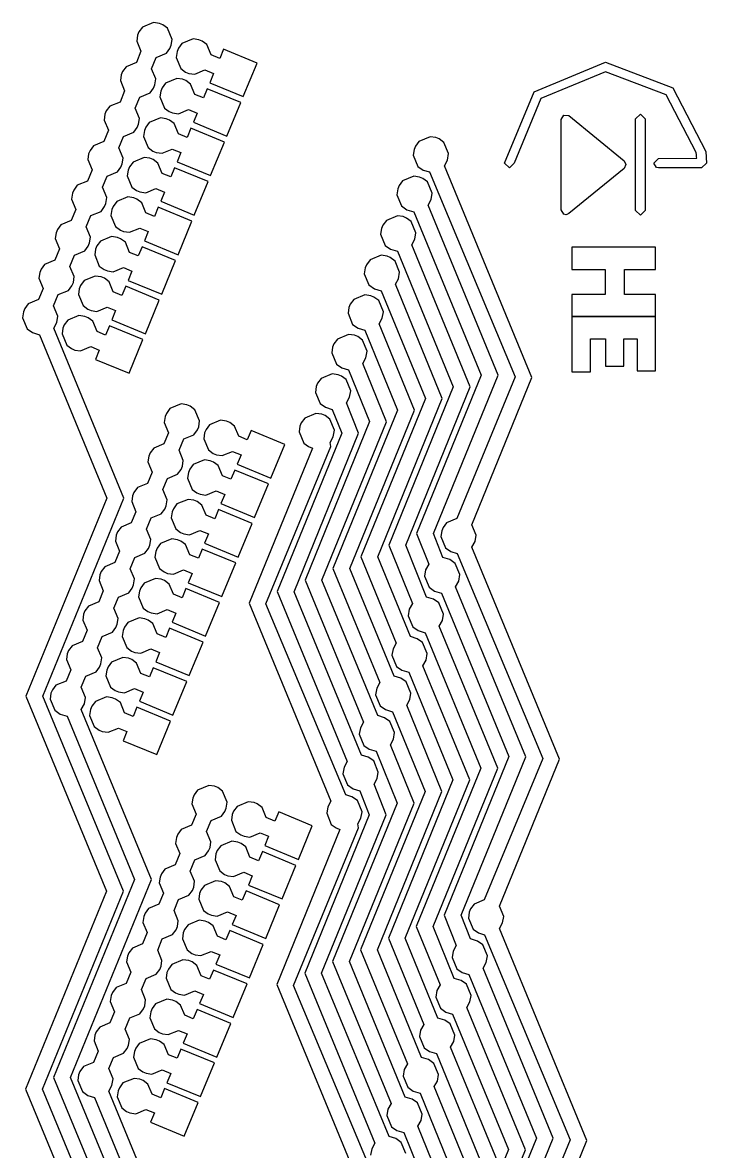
# Model space of a CAD drawing. Header units: millimetres. Extents: x 13 to 54, y 15 to 202.
# Drawn here: x 13.4 to 54, y 135.3 to 202.3 of the extents above; entities that cross this region are included whole.
import ezdxf

# ---------------------------------------------------------------- set-up
doc = ezdxf.new("R2010")
doc.units = ezdxf.units.MM
doc.layers.add('Default', color=70, linetype='Continuous')

msp = doc.modelspace()

# ---------------------------------------------------------------- linework, layer by layer
at = {"layer": 'Default'}
for points in [[(19.3311, 127.3898, -0.2), (14.5446, 138.983, -0.2), (19.3511, 150.7385, -0.2), (14.5646, 162.3317, -0.2), (19.371, 174.0871, -0.2), (15.205, 184.1877, -0.2), (15.3895, 184.5237, -0.2), (15.4566, 184.9082, -0.2), (15.2039, 185.5163, -0.2), (15.4784, 186.1816, -0.2), (16.0865, 186.4343, -0.2), (16.294, 186.7151, -0.2), (16.3748, 186.9107, -0.2), (16.4257, 187.2561, -0.2), (16.173, 187.8642, -0.2), (16.4476, 188.5294, -0.2), (17.0557, 188.7822, -0.2), (17.2631, 189.0629, -0.2), (17.3439, 189.2586, -0.2), (17.3949, 189.6039, -0.2), (17.1421, 190.212, -0.2), (17.4167, 190.8773, -0.2), (18.0248, 191.13, -0.2), (18.2323, 191.4108, -0.2), (18.313, 191.6064, -0.2), (18.364, 191.9518, -0.2), (18.1112, 192.5599, -0.2), (18.3858, 193.2251, -0.2), (18.9939, 193.4779, -0.2), (19.2014, 193.7586, -0.2), (19.2821, 193.9543, -0.2), (19.3331, 194.2996, -0.2), (19.0803, 194.9078, -0.2), (19.3549, 195.573, -0.2), (19.963, 195.8258, -0.2), (20.1705, 196.1065, -0.2), (20.2512, 196.3021, -0.2), (20.3022, 196.6475, -0.2), (20.0494, 197.2556, -0.2), (20.324, 197.9208, -0.2), (20.9321, 198.1736, -0.2), (21.1396, 198.4543, -0.2), (21.2204, 198.65, -0.2), (21.2713, 198.9954, -0.2), (21.0185, 199.6035, -0.2), (21.2931, 200.2687, -0.2), (21.9012, 200.5215, -0.2), (22.1087, 200.8022, -0.2), (22.1895, 200.9979, -0.2), (22.2404, 201.3432, -0.2), (21.9647, 202.0066, -0.2), (21.6839, 202.2141, -0.2), (21.4883, 202.2948, -0.2), (21.1429, 202.3458, -0.2), (20.4795, 202.07, -0.2), (20.2721, 201.7893, -0.2), (20.1913, 201.5936, -0.2), (20.1403, 201.2483, -0.2), (20.3931, 200.6402, -0.2), (20.1185, 199.975, -0.2), (19.5104, 199.7222, -0.2), (19.3029, 199.4414, -0.2), (19.2222, 199.2458, -0.2), (19.1712, 198.9004, -0.2), (19.424, 198.2923, -0.2), (19.1494, 197.6271, -0.2), (18.5413, 197.3743, -0.2), (18.3338, 197.0936, -0.2), (18.2531, 196.8979, -0.2), (18.2021, 196.5526, -0.2), (18.4549, 195.9445, -0.2), (18.1803, 195.2792, -0.2), (17.5722, 195.0265, -0.2), (17.3647, 194.7457, -0.2), (17.284, 194.5501, -0.2), (17.233, 194.2047, -0.2), (17.4858, 193.5966, -0.2), (17.2112, 192.9314, -0.2), (16.6031, 192.6786, -0.2), (16.3956, 192.3979, -0.2), (16.3148, 192.2022, -0.2), (16.2639, 191.8569, -0.2), (16.5167, 191.2488, -0.2), (16.2421, 190.5835, -0.2), (15.634, 190.3308, -0.2), (15.4265, 190.05, -0.2), (15.3457, 189.8544, -0.2), (15.2948, 189.509, -0.2), (15.5475, 188.9009, -0.2), (15.273, 188.2357, -0.2), (14.6648, 187.9829, -0.2), (14.4574, 187.7022, -0.2), (14.3766, 187.5065, -0.2), (14.3257, 187.1612, -0.2), (14.5784, 186.5531, -0.2), (14.3038, 185.8878, -0.2), (13.6957, 185.6351, -0.2), (13.4883, 185.3543, -0.2), (13.4075, 185.1587, -0.2), (13.3565, 184.8133, -0.2), (13.6323, 184.1499, -0.2), (13.9522, 183.9263, -0.2), (14.3596, 183.8039, -0.2), (18.3648, 174.0903, -0.2), (13.5584, 162.3349, -0.2), (18.3448, 150.7416, -0.2), (13.5384, 138.9862, -0.2), (18.3248, 127.393, -0.2)], [(26.4721, 197.9478, 1.2), (26.4721, 197.9478, -0.2), (27.2958, 199.9435, -0.2), (25.3001, 200.7672, -0.2), (25.074, 200.2194, -0.2), (24.5653, 200.4294, -0.2), (24.3125, 201.0375, -0.2), (24.0318, 201.245, -0.2), (23.8361, 201.3257, -0.2), (23.4908, 201.3767, -0.2), (22.8274, 201.1009, -0.2), (22.6199, 200.8202, -0.2), (22.5392, 200.6245, -0.2), (22.4882, 200.2792, -0.2), (22.7639, 199.6158, -0.2), (23.0447, 199.4083, -0.2), (23.2403, 199.3275, -0.2), (23.5857, 199.2766, -0.2), (24.1938, 199.5294, -0.2), (24.7025, 199.3194, -0.2), (24.4764, 198.7716, -0.2), (26.4721, 197.9478, -0.2)], [(51.0353, 193.7357, 1.2), (51.0353, 193.7357, -0.2), (50.8737, 193.9932, -0.2), (51.1594, 194.2796, -0.2), (53.4217, 194.2857, -0.2), (53.4179, 194.3698, -0.2), (53.4097, 194.4959, -0.2), (53.3977, 194.6216, -0.2), (51.6157, 198.0506, -0.2), (48.0034, 199.4234, -0.2), (44.1653, 197.8311, -0.2), (42.5728, 193.9931, -0.2), (42.2864, 193.7067, -0.2), (42, 193.9931, -0.2), (43.7604, 198.236, -0.2), (48.0034, 199.9962, -0.2), (51.9968, 198.4782, -0.2), (53.9668, 194.6872, -0.2), (54, 194, -0.2), (53.7143, 193.7136, -0.2), (51.1609, 193.7068, -0.2), (51.0353, 193.7357, -0.2)], [(25.5029, 195.6, 1.2), (25.5029, 195.6, -0.2), (26.3267, 197.5956, -0.2), (24.331, 198.4194, -0.2), (24.1049, 197.8715, -0.2), (23.5962, 198.0815, -0.2), (23.3434, 198.6896, -0.2), (23.0627, 198.8971, -0.2), (22.867, 198.9779, -0.2), (22.5217, 199.0288, -0.2), (21.8583, 198.7531, -0.2), (21.6508, 198.4723, -0.2), (21.57, 198.2767, -0.2), (21.5191, 197.9313, -0.2), (21.7948, 197.2679, -0.2), (22.0756, 197.0605, -0.2), (22.2712, 196.9797, -0.2), (22.6166, 196.9287, -0.2), (23.2247, 197.1815, -0.2), (23.7334, 196.9715, -0.2), (23.5073, 196.4237, -0.2), (25.5029, 195.6, -0.2)], [(24.5338, 193.2521, 1.2), (24.5338, 193.2521, -0.2), (25.3576, 195.2478, -0.2), (23.3619, 196.0715, -0.2), (23.1358, 195.5237, -0.2), (22.6271, 195.7337, -0.2), (22.3743, 196.3418, -0.2), (22.0936, 196.5493, -0.2), (21.8979, 196.63, -0.2), (21.5526, 196.681, -0.2), (20.8892, 196.4052, -0.2), (20.6817, 196.1245, -0.2), (20.6009, 195.9288, -0.2), (20.55, 195.5835, -0.2), (20.8257, 194.9201, -0.2), (21.1065, 194.7126, -0.2), (21.3021, 194.6318, -0.2), (21.6475, 194.5809, -0.2), (22.2556, 194.8337, -0.2), (22.7643, 194.6237, -0.2), (22.5382, 194.0758, -0.2), (24.5338, 193.2521, -0.2)], [(45.6617, 190.9302, 1.2), (45.6617, 190.9302, -0.2), (45.5234, 190.9571, -0.2), (45.3595, 191.2161, -0.2), (45.3595, 196.5948, -0.2), (45.5234, 196.8537, -0.2), (45.8276, 196.8163, -0.2), (49.1046, 194.1268, -0.2), (49.204, 193.9055, -0.2), (49.1046, 193.6841, -0.2), (45.8276, 190.9947, -0.2), (45.6617, 190.9302, -0.2)], [(49.7895, 191.1738, 1.2), (49.7895, 191.1738, -0.2), (49.789, 191.1909, -0.2), (49.789, 196.6199, -0.2), (50.0754, 196.9063, -0.2), (50.3618, 196.6199, -0.2), (50.3618, 191.1909, -0.2), (50.0754, 190.9045, -0.2), (49.7895, 191.1738, -0.2)], [(43.3381, 127.1897, -0.2), (46.9009, 135.932, -0.2), (41.7008, 148.5203, -0.2), (41.8853, 148.8564, -0.2), (41.9524, 149.2408, -0.2), (41.6996, 149.8489, -0.2), (45.2624, 158.5913, -0.2), (40.0623, 171.1796, -0.2), (40.2468, 171.5156, -0.2), (40.3139, 171.9001, -0.2), (40.0611, 172.5082, -0.2), (43.6239, 181.2506, -0.2), (38.4238, 193.8389, -0.2), (38.6083, 194.1749, -0.2), (38.6754, 194.5594, -0.2), (38.3997, 195.2228, -0.2), (38.1189, 195.4303, -0.2), (37.9233, 195.511, -0.2), (37.5779, 195.562, -0.2), (36.9145, 195.2862, -0.2), (36.707, 195.0055, -0.2), (36.6263, 194.8098, -0.2), (36.5753, 194.4645, -0.2), (36.8511, 193.8011, -0.2), (37.1709, 193.5775, -0.2), (37.5393, 193.4712, -0.2), (42.6338, 181.2929, -0.2), (39.1611, 172.8797, -0.2), (38.553, 172.627, -0.2), (38.3455, 172.3462, -0.2), (38.2648, 172.1506, -0.2), (38.2138, 171.8052, -0.2), (38.4896, 171.1418, -0.2), (38.8094, 170.9182, -0.2), (39.1778, 170.8119, -0.2), (44.2723, 158.6336, -0.2), (40.7996, 150.2204, -0.2), (40.1915, 149.9677, -0.2), (39.984, 149.6869, -0.2), (39.9033, 149.4913, -0.2), (39.8523, 149.1459, -0.2), (40.1281, 148.4825, -0.2), (40.4479, 148.2589, -0.2), (40.8163, 148.1527, -0.2), (45.9108, 135.9743, -0.2), (42.4381, 127.5611, -0.2)], [(23.5647, 190.9042, 1.2), (23.5647, 190.9042, -0.2), (24.3885, 192.8999, -0.2), (22.3928, 193.7237, -0.2), (22.1667, 193.1758, -0.2), (21.658, 193.3858, -0.2), (21.4052, 193.9939, -0.2), (21.1244, 194.2014, -0.2), (20.9288, 194.2822, -0.2), (20.5834, 194.3331, -0.2), (19.92, 194.0574, -0.2), (19.7126, 193.7766, -0.2), (19.6318, 193.581, -0.2), (19.5809, 193.2356, -0.2), (19.8566, 192.5722, -0.2), (20.1373, 192.3647, -0.2), (20.333, 192.284, -0.2), (20.6784, 192.233, -0.2), (21.2865, 192.4858, -0.2), (21.7952, 192.2758, -0.2), (21.569, 191.728, -0.2), (23.5647, 190.9042, -0.2)], [(41.0604, 126.6643, -0.2), (44.8977, 136.0719, -0.2), (40.7317, 146.1725, -0.2), (40.9162, 146.5085, -0.2), (40.9833, 146.893, -0.2), (40.7075, 147.5564, -0.2), (40.3877, 147.78, -0.2), (39.9802, 147.9024, -0.2), (39.4219, 149.3236, -0.2), (43.2592, 158.7312, -0.2), (39.0932, 168.8318, -0.2), (39.2777, 169.1678, -0.2), (39.3448, 169.5523, -0.2), (39.069, 170.2157, -0.2), (38.7492, 170.4393, -0.2), (38.3417, 170.5617, -0.2), (37.7834, 171.9829, -0.2), (41.6207, 181.3904, -0.2), (37.4547, 191.491, -0.2), (37.6392, 191.8271, -0.2), (37.7063, 192.2116, -0.2), (37.4305, 192.8749, -0.2), (37.1498, 193.0824, -0.2), (36.9541, 193.1632, -0.2), (36.6088, 193.2141, -0.2), (35.9454, 192.9384, -0.2), (35.7379, 192.6576, -0.2), (35.6572, 192.462, -0.2), (35.6062, 192.1166, -0.2), (35.882, 191.4532, -0.2), (36.2018, 191.2296, -0.2), (36.6093, 191.1072, -0.2), (40.6145, 181.3936, -0.2), (36.7771, 171.986, -0.2), (37.4963, 170.1779, -0.2), (37.3118, 169.8418, -0.2), (37.2447, 169.4574, -0.2), (37.5205, 168.794, -0.2), (37.8403, 168.5703, -0.2), (38.2478, 168.4479, -0.2), (42.253, 158.7343, -0.2), (38.4156, 149.3268, -0.2), (39.1348, 147.5186, -0.2), (38.9503, 147.1825, -0.2), (38.8832, 146.7981, -0.2), (39.159, 146.1347, -0.2), (39.4788, 145.911, -0.2), (39.8863, 145.7887, -0.2), (43.8915, 136.075, -0.2), (40.0541, 126.6675, -0.2)], [(22.5956, 188.5564, 1.2), (22.5956, 188.5564, -0.2), (23.4193, 190.5521, -0.2), (21.4237, 191.3758, -0.2), (21.1975, 190.828, -0.2), (20.6888, 191.038, -0.2), (20.4361, 191.6461, -0.2), (20.1553, 191.8535, -0.2), (19.9597, 191.9343, -0.2), (19.6143, 191.9853, -0.2), (18.9509, 191.7095, -0.2), (18.7435, 191.4288, -0.2), (18.6627, 191.2331, -0.2), (18.6117, 190.8878, -0.2), (18.8875, 190.2244, -0.2), (19.1682, 190.0169, -0.2), (19.3639, 189.9361, -0.2), (19.7092, 189.8852, -0.2), (20.3173, 190.1379, -0.2), (20.826, 189.928, -0.2), (20.5999, 189.3801, -0.2), (22.5956, 188.5564, -0.2)], [(39.4019, 125.9749, -0.2), (43.2392, 135.3825, -0.2), (39.7626, 143.8246, -0.2), (39.9471, 144.1606, -0.2), (40.0142, 144.5451, -0.2), (39.7384, 145.2085, -0.2), (39.4186, 145.4321, -0.2), (39.0111, 145.5545, -0.2), (37.7634, 148.6342, -0.2), (41.6007, 158.0418, -0.2), (38.1241, 166.4839, -0.2), (38.3086, 166.8199, -0.2), (38.3757, 167.2044, -0.2), (38.0999, 167.8678, -0.2), (37.7801, 168.0914, -0.2), (37.3726, 168.2138, -0.2), (36.1249, 171.2935, -0.2), (39.9622, 180.7011, -0.2), (36.4856, 189.1432, -0.2), (36.6701, 189.4792, -0.2), (36.7372, 189.8637, -0.2), (36.4614, 190.5271, -0.2), (36.1807, 190.7346, -0.2), (35.985, 190.8153, -0.2), (35.6397, 190.8663, -0.2), (34.9763, 190.5905, -0.2), (34.7688, 190.3098, -0.2), (34.688, 190.1141, -0.2), (34.6371, 189.7688, -0.2), (34.9128, 189.1054, -0.2), (35.2327, 188.8818, -0.2), (35.6402, 188.7594, -0.2), (38.956, 180.7042, -0.2), (35.1187, 171.2967, -0.2), (36.5272, 167.83, -0.2), (36.3427, 167.494, -0.2), (36.2756, 167.1095, -0.2), (36.5513, 166.4461, -0.2), (36.8712, 166.2225, -0.2), (37.2787, 166.1001, -0.2), (40.5945, 158.045, -0.2), (36.7572, 148.6374, -0.2), (38.1657, 145.1707, -0.2), (37.9812, 144.8347, -0.2), (37.9141, 144.4502, -0.2), (38.1898, 143.7868, -0.2), (38.5097, 143.5632, -0.2), (38.9172, 143.4408, -0.2), (42.233, 135.3857, -0.2), (38.3957, 125.9781, -0.2)], [(21.6265, 186.2085, 1.2), (21.6265, 186.2085, -0.2), (22.4502, 188.2042, -0.2), (20.4546, 189.028, -0.2), (20.2284, 188.4801, -0.2), (19.7197, 188.6901, -0.2), (19.467, 189.2982, -0.2), (19.1862, 189.5057, -0.2), (18.9906, 189.5865, -0.2), (18.6452, 189.6374, -0.2), (17.9818, 189.3617, -0.2), (17.7743, 189.0809, -0.2), (17.6936, 188.8853, -0.2), (17.6426, 188.5399, -0.2), (17.9184, 187.8765, -0.2), (18.1991, 187.669, -0.2), (18.3948, 187.5883, -0.2), (18.7401, 187.5373, -0.2), (19.3482, 187.7901, -0.2), (19.8569, 187.5801, -0.2), (19.6308, 187.0323, -0.2), (21.6265, 186.2085, -0.2)], [(41.5807, 134.6931, -0.2), (38.7935, 141.4768, -0.2), (38.978, 141.8128, -0.2), (39.0451, 142.1973, -0.2), (38.7693, 142.8607, -0.2), (38.4494, 143.0843, -0.2), (38.042, 143.2067, -0.2), (36.1049, 147.9449, -0.2), (39.9422, 157.3524, -0.2), (37.155, 164.1361, -0.2), (37.3395, 164.4721, -0.2), (37.4066, 164.8566, -0.2), (37.1308, 165.52, -0.2), (36.8109, 165.7436, -0.2), (36.4035, 165.866, -0.2), (34.4664, 170.6041, -0.2), (38.3037, 180.0117, -0.2), (35.5165, 186.7953, -0.2), (35.701, 187.1314, -0.2), (35.7681, 187.5158, -0.2), (35.4923, 188.1792, -0.2), (35.2116, 188.3867, -0.2), (35.0159, 188.4675, -0.2), (34.6706, 188.5184, -0.2), (34.0072, 188.2427, -0.2), (33.7997, 187.9619, -0.2), (33.7189, 187.7663, -0.2), (33.668, 187.4209, -0.2), (33.9437, 186.7575, -0.2), (34.2636, 186.5339, -0.2), (34.6711, 186.4115, -0.2), (37.2975, 180.0149, -0.2), (33.4602, 170.6073, -0.2), (35.5581, 165.4822, -0.2), (35.3736, 165.1461, -0.2), (35.3065, 164.7616, -0.2), (35.5822, 164.0983, -0.2), (35.9021, 163.8746, -0.2), (36.3096, 163.7522, -0.2), (38.936, 157.3556, -0.2), (35.0987, 147.948, -0.2), (37.1966, 142.8229, -0.2), (37.0121, 142.4868, -0.2), (36.945, 142.1024, -0.2), (37.2207, 141.439, -0.2), (37.5406, 141.2153, -0.2), (37.9481, 141.0929, -0.2), (40.5745, 134.6963, -0.2)], [(46, 184.8799, 0.8), (46, 184.8799, -0.2), (50.9781, 184.8799, -0.2), (50.9781, 186.1964, -0.2), (49.1243, 186.1964, -0.2), (49.1243, 187.6834, -0.2), (50.9781, 187.6834, -0.2), (50.9781, 189, -0.2), (46, 189, -0.2), (46, 187.6834, -0.2), (47.9763, 187.6834, -0.2), (47.9763, 186.1964, -0.2), (46, 186.1964, -0.2), (46, 184.8799, -0.2)], [(20.6574, 183.8607, 1.2), (20.6574, 183.8607, -0.2), (21.4811, 185.8564, -0.2), (19.4854, 186.6801, -0.2), (19.2593, 186.1323, -0.2), (18.7506, 186.3423, -0.2), (18.4978, 186.9504, -0.2), (18.2171, 187.1578, -0.2), (18.0214, 187.2386, -0.2), (17.6761, 187.2896, -0.2), (17.0127, 187.0138, -0.2), (16.8052, 186.7331, -0.2), (16.7245, 186.5374, -0.2), (16.6735, 186.1921, -0.2), (16.9493, 185.5287, -0.2), (17.23, 185.3212, -0.2), (17.4257, 185.2404, -0.2), (17.771, 185.1895, -0.2), (18.3791, 185.4422, -0.2), (18.8878, 185.2323, -0.2), (18.6617, 184.6844, -0.2), (20.6574, 183.8607, -0.2)], [(39.9223, 134.0038, -0.2), (37.8243, 139.1289, -0.2), (38.0088, 139.4649, -0.2), (38.0759, 139.8494, -0.2), (37.8002, 140.5128, -0.2), (37.4803, 140.7364, -0.2), (37.0729, 140.8588, -0.2), (34.4464, 147.2555, -0.2), (38.2838, 156.663, -0.2), (36.1858, 161.7882, -0.2), (36.3703, 162.1242, -0.2), (36.4374, 162.5087, -0.2), (36.1617, 163.1721, -0.2), (35.8418, 163.3957, -0.2), (35.4344, 163.5181, -0.2), (32.8079, 169.9148, -0.2), (36.6453, 179.3223, -0.2), (34.5473, 184.4475, -0.2), (34.7318, 184.7835, -0.2), (34.7989, 185.168, -0.2), (34.5232, 185.8314, -0.2), (34.2425, 186.0389, -0.2), (34.0468, 186.1196, -0.2), (33.7014, 186.1706, -0.2), (33.0381, 185.8948, -0.2), (32.8306, 185.6141, -0.2), (32.7498, 185.4184, -0.2), (32.6989, 185.0731, -0.2), (32.9746, 184.4097, -0.2), (33.2945, 184.1861, -0.2), (33.7019, 184.0637, -0.2), (35.639, 179.3255, -0.2), (31.8017, 169.9179, -0.2), (34.589, 163.1343, -0.2), (34.4045, 162.7983, -0.2), (34.3374, 162.4138, -0.2), (34.6131, 161.7504, -0.2), (34.933, 161.5268, -0.2), (35.3404, 161.4044, -0.2), (37.2775, 156.6662, -0.2), (33.4402, 147.2586, -0.2), (36.2275, 140.475, -0.2), (36.043, 140.139, -0.2), (35.9759, 139.7545, -0.2), (36.2516, 139.0911, -0.2), (36.5715, 138.8675, -0.2), (36.979, 138.7451, -0.2), (38.916, 134.0069, -0.2)], [(19.6883, 181.5128, 1.2), (19.6883, 181.5128, -0.2), (20.512, 183.5085, -0.2), (18.5163, 184.3323, -0.2), (18.2902, 183.7844, -0.2), (17.7815, 183.9944, -0.2), (17.5287, 184.6025, -0.2), (17.248, 184.81, -0.2), (17.0523, 184.8907, -0.2), (16.707, 184.9417, -0.2), (16.0436, 184.666, -0.2), (15.8361, 184.3852, -0.2), (15.7554, 184.1896, -0.2), (15.7044, 183.8442, -0.2), (15.9801, 183.1808, -0.2), (16.2609, 182.9733, -0.2), (16.4565, 182.8926, -0.2), (16.8019, 182.8416, -0.2), (17.41, 183.0944, -0.2), (17.9187, 182.8844, -0.2), (17.6926, 182.3366, -0.2), (19.6883, 181.5128, -0.2)], [(46, 181.587, 1.2), (46, 181.587, -0.2), (47.102, 181.587, -0.2), (47.102, 183.5633, -0.2), (47.9916, 183.5633, -0.2), (47.9916, 181.9394, -0.2), (49.0936, 181.9394, -0.2), (49.0936, 183.5633, -0.2), (49.8759, 183.5633, -0.2), (49.8759, 181.6637, -0.2), (50.978, 181.6637, -0.2), (50.978, 184.8799, -0.2), (46, 184.8799, -0.2), (46, 181.587, -0.2)], [(38.2638, 133.3144, -0.2), (36.8552, 136.7811, -0.2), (37.0397, 137.1171, -0.2), (37.1068, 137.5016, -0.2), (36.8311, 138.165, -0.2), (36.5112, 138.3886, -0.2), (36.1038, 138.511, -0.2), (32.7879, 146.5661, -0.2), (36.6253, 155.9737, -0.2), (35.2167, 159.4403, -0.2), (35.4012, 159.7764, -0.2), (35.4683, 160.1609, -0.2), (35.1926, 160.8242, -0.2), (34.8727, 161.0479, -0.2), (34.4652, 161.1703, -0.2), (31.1494, 169.2254, -0.2), (34.9868, 178.633, -0.2), (33.5782, 182.0996, -0.2), (33.7627, 182.4357, -0.2), (33.8298, 182.8201, -0.2), (33.5541, 183.4835, -0.2), (33.2733, 183.691, -0.2), (33.0777, 183.7718, -0.2), (32.7323, 183.8227, -0.2), (32.0689, 183.547, -0.2), (31.8615, 183.2662, -0.2), (31.7807, 183.0706, -0.2), (31.7297, 182.7252, -0.2), (32.0055, 182.0618, -0.2), (32.3254, 181.8382, -0.2), (32.7328, 181.7158, -0.2), (33.9805, 178.6361, -0.2), (30.1432, 169.2286, -0.2), (33.6199, 160.7864, -0.2), (33.4354, 160.4504, -0.2), (33.3683, 160.0659, -0.2), (33.644, 159.4025, -0.2), (33.9639, 159.1789, -0.2), (34.3713, 159.0565, -0.2), (35.619, 155.9768, -0.2), (31.7817, 146.5693, -0.2), (35.2584, 138.1272, -0.2), (35.0739, 137.7911, -0.2), (35.0068, 137.4067, -0.2), (35.2825, 136.7433, -0.2), (35.6024, 136.5196, -0.2), (36.0098, 136.3972, -0.2), (37.2575, 133.3176, -0.2)], [(36.1377, 135.1537, -0.2), (35.862, 135.8171, -0.2), (35.5421, 136.0407, -0.2), (35.1346, 136.1631, -0.2), (31.1295, 145.8767, -0.2), (34.9668, 155.2843, -0.2), (34.2476, 157.0925, -0.2), (34.4321, 157.4285, -0.2), (34.4992, 157.813, -0.2), (34.2235, 158.4764, -0.2), (33.9036, 158.7, -0.2), (33.4961, 158.8224, -0.2), (29.491, 168.536, -0.2), (33.3283, 177.9436, -0.2), (32.6091, 179.7518, -0.2), (32.7936, 180.0878, -0.2), (32.8607, 180.4723, -0.2), (32.585, 181.1357, -0.2), (32.3042, 181.3432, -0.2), (32.1086, 181.4239, -0.2), (31.7632, 181.4749, -0.2), (31.0998, 181.1991, -0.2), (30.8923, 180.9184, -0.2), (30.8116, 180.7227, -0.2), (30.7606, 180.3774, -0.2), (31.0364, 179.714, -0.2), (31.3563, 179.4903, -0.2), (31.7637, 179.368, -0.2), (32.322, 177.9468, -0.2), (28.4847, 168.5392, -0.2), (32.6507, 158.4386, -0.2), (32.4662, 158.1026, -0.2), (32.3991, 157.7181, -0.2), (32.6749, 157.0547, -0.2), (32.9948, 156.8311, -0.2), (33.4022, 156.7087, -0.2), (33.9605, 155.2875, -0.2), (30.1232, 145.8799, -0.2), (34.2892, 135.7793, -0.2), (34.1047, 135.4433, -0.2), (34.0376, 135.0588, -0.2)], [(20.9896, 128.0792, -0.2), (16.2031, 139.6724, -0.2), (21.0095, 151.4278, -0.2), (16.8435, 161.5284, -0.2), (17.028, 161.8645, -0.2), (17.0951, 162.2489, -0.2), (16.8424, 162.8571, -0.2), (17.1169, 163.5223, -0.2), (17.7251, 163.775, -0.2), (17.9325, 164.0558, -0.2), (18.0133, 164.2514, -0.2), (18.0642, 164.5968, -0.2), (17.8115, 165.2049, -0.2), (18.0861, 165.8701, -0.2), (18.6942, 166.1229, -0.2), (18.9016, 166.4036, -0.2), (18.9824, 166.5993, -0.2), (19.0334, 166.9447, -0.2), (18.7806, 167.5528, -0.2), (19.0552, 168.218, -0.2), (19.6633, 168.4708, -0.2), (19.8708, 168.7515, -0.2), (19.9515, 168.9472, -0.2), (20.0025, 169.2925, -0.2), (19.7497, 169.9006, -0.2), (20.0243, 170.5658, -0.2), (20.6324, 170.8186, -0.2), (20.8399, 171.0994, -0.2), (20.9206, 171.295, -0.2), (20.9716, 171.6404, -0.2), (20.7188, 172.2485, -0.2), (20.9934, 172.9137, -0.2), (21.6015, 173.1665, -0.2), (21.809, 173.4472, -0.2), (21.8897, 173.6429, -0.2), (21.9407, 173.9882, -0.2), (21.6879, 174.5963, -0.2), (21.9625, 175.2615, -0.2), (22.5706, 175.5143, -0.2), (22.7781, 175.7951, -0.2), (22.8589, 175.9907, -0.2), (22.9098, 176.3361, -0.2), (22.657, 176.9442, -0.2), (22.9316, 177.6094, -0.2), (23.5397, 177.8622, -0.2), (23.7472, 178.1429, -0.2), (23.828, 178.3386, -0.2), (23.8789, 178.6839, -0.2), (23.6032, 179.3473, -0.2), (23.3224, 179.5548, -0.2), (23.1268, 179.6355, -0.2), (22.7814, 179.6865, -0.2), (22.118, 179.4108, -0.2), (21.9106, 179.13, -0.2), (21.8298, 178.9344, -0.2), (21.7788, 178.589, -0.2), (22.0316, 177.9809, -0.2), (21.757, 177.3157, -0.2), (21.1489, 177.0629, -0.2), (20.9414, 176.7822, -0.2), (20.8607, 176.5865, -0.2), (20.8097, 176.2412, -0.2), (21.0625, 175.633, -0.2), (20.7879, 174.9678, -0.2), (20.1798, 174.715, -0.2), (19.9723, 174.4343, -0.2), (19.8916, 174.2386, -0.2), (19.8406, 173.8933, -0.2), (20.0934, 173.2852, -0.2), (19.8188, 172.62, -0.2), (19.2107, 172.3672, -0.2), (19.0032, 172.0864, -0.2), (18.9225, 171.8908, -0.2), (18.8715, 171.5454, -0.2), (19.1243, 170.9373, -0.2), (18.8497, 170.2721, -0.2), (18.2416, 170.0193, -0.2), (18.0341, 169.7386, -0.2), (17.9533, 169.5429, -0.2), (17.9024, 169.1976, -0.2), (18.1552, 168.5895, -0.2), (17.8806, 167.9243, -0.2), (17.2725, 167.6715, -0.2), (17.065, 167.3907, -0.2), (16.9842, 167.1951, -0.2), (16.9333, 166.8497, -0.2), (17.186, 166.2416, -0.2), (16.9115, 165.5764, -0.2), (16.3034, 165.3236, -0.2), (16.0959, 165.0429, -0.2), (16.0151, 164.8472, -0.2), (15.9642, 164.5019, -0.2), (16.2169, 163.8938, -0.2), (15.9423, 163.2285, -0.2), (15.3342, 162.9758, -0.2), (15.1268, 162.695, -0.2), (15.046, 162.4994, -0.2), (14.995, 162.154, -0.2), (15.2708, 161.4906, -0.2), (15.5907, 161.267, -0.2), (15.9981, 161.1446, -0.2), (20.0033, 151.431, -0.2), (15.1969, 139.6756, -0.2), (19.9833, 128.0823, -0.2)], [(34.2047, 133.7991, -0.2), (29.4548, 145.1482, -0.2), (33.3151, 154.5005, -0.2), (33.2785, 154.7446, -0.2), (33.463, 155.0807, -0.2), (33.5301, 155.4651, -0.2), (33.2544, 156.1285, -0.2), (32.9345, 156.3522, -0.2), (32.5662, 156.4584, -0.2), (27.8163, 167.8075, -0.2), (31.6766, 177.1598, -0.2), (31.64, 177.4039, -0.2), (31.8245, 177.7399, -0.2), (31.8916, 178.1244, -0.2), (31.6159, 178.7878, -0.2), (31.3351, 178.9953, -0.2), (31.1395, 179.0761, -0.2), (30.7941, 179.127, -0.2), (30.1307, 178.8513, -0.2), (29.9232, 178.5705, -0.2), (29.8425, 178.3749, -0.2), (29.7915, 178.0295, -0.2), (30.0673, 177.3661, -0.2), (30.348, 177.1586, -0.2), (30.5828, 177.0617, -0.2), (26.8262, 167.8498, -0.2), (31.6816, 156.0907, -0.2), (31.4971, 155.7547, -0.2), (31.43, 155.3702, -0.2), (31.7058, 154.7068, -0.2), (31.9865, 154.4994, -0.2), (32.2213, 154.4024, -0.2), (28.4647, 145.1905, -0.2), (33.3201, 133.4315, -0.2)], [(28.1106, 175.2885, 1.2), (28.1106, 175.2885, -0.2), (28.9343, 177.2842, -0.2), (26.9386, 178.1079, -0.2), (26.7125, 177.5601, -0.2), (26.2038, 177.7701, -0.2), (25.951, 178.3782, -0.2), (25.6703, 178.5857, -0.2), (25.4746, 178.6664, -0.2), (25.1293, 178.7174, -0.2), (24.4659, 178.4416, -0.2), (24.2584, 178.1609, -0.2), (24.1777, 177.9652, -0.2), (24.1267, 177.6199, -0.2), (24.4024, 176.9565, -0.2), (24.6832, 176.749, -0.2), (24.8788, 176.6683, -0.2), (25.2242, 176.6173, -0.2), (25.8323, 176.8701, -0.2), (26.341, 176.6601, -0.2), (26.1149, 176.1123, -0.2), (28.1106, 175.2885, -0.2)], [(27.1414, 172.9407, 1.2), (27.1414, 172.9407, -0.2), (27.9652, 174.9363, -0.2), (25.9695, 175.7601, -0.2), (25.7434, 175.2123, -0.2), (25.2347, 175.4222, -0.2), (24.9819, 176.0303, -0.2), (24.7012, 176.2378, -0.2), (24.5055, 176.3186, -0.2), (24.1602, 176.3695, -0.2), (23.4968, 176.0938, -0.2), (23.2893, 175.813, -0.2), (23.2085, 175.6174, -0.2), (23.1576, 175.272, -0.2), (23.4333, 174.6086, -0.2), (23.7141, 174.4012, -0.2), (23.9097, 174.3204, -0.2), (24.2551, 174.2695, -0.2), (24.8632, 174.5222, -0.2), (25.3719, 174.3122, -0.2), (25.1458, 173.7644, -0.2), (27.1414, 172.9407, -0.2)], [(26.1723, 170.5928, 1.2), (26.1723, 170.5928, -0.2), (26.9961, 172.5885, -0.2), (25.0004, 173.4122, -0.2), (24.7743, 172.8644, -0.2), (24.2656, 173.0744, -0.2), (24.0128, 173.6825, -0.2), (23.7321, 173.89, -0.2), (23.5364, 173.9707, -0.2), (23.1911, 174.0217, -0.2), (22.5277, 173.7459, -0.2), (22.3202, 173.4652, -0.2), (22.2394, 173.2695, -0.2), (22.1885, 172.9242, -0.2), (22.4642, 172.2608, -0.2), (22.745, 172.0533, -0.2), (22.9406, 171.9726, -0.2), (23.286, 171.9216, -0.2), (23.8941, 172.1744, -0.2), (24.4028, 171.9644, -0.2), (24.1767, 171.4166, -0.2), (26.1723, 170.5928, -0.2)], [(25.2032, 168.245, 1.2), (25.2032, 168.245, -0.2), (26.027, 170.2406, -0.2), (24.0313, 171.0644, -0.2), (23.8052, 170.5166, -0.2), (23.2965, 170.7265, -0.2), (23.0437, 171.3346, -0.2), (22.7629, 171.5421, -0.2), (22.5673, 171.6229, -0.2), (22.2219, 171.6738, -0.2), (21.5585, 171.3981, -0.2), (21.3511, 171.1173, -0.2), (21.2703, 170.9217, -0.2), (21.2194, 170.5763, -0.2), (21.4951, 169.9129, -0.2), (21.7758, 169.7055, -0.2), (21.9715, 169.6247, -0.2), (22.3169, 169.5737, -0.2), (22.925, 169.8265, -0.2), (23.4337, 169.6165, -0.2), (23.2075, 169.0687, -0.2), (25.2032, 168.245, -0.2)], [(24.2341, 165.8971, 1.2), (24.2341, 165.8971, -0.2), (25.0578, 167.8928, -0.2), (23.0622, 168.7165, -0.2), (22.836, 168.1687, -0.2), (22.3273, 168.3787, -0.2), (22.0746, 168.9868, -0.2), (21.7938, 169.1943, -0.2), (21.5982, 169.275, -0.2), (21.2528, 169.326, -0.2), (20.5894, 169.0502, -0.2), (20.382, 168.7695, -0.2), (20.3012, 168.5738, -0.2), (20.2502, 168.2285, -0.2), (20.526, 167.5651, -0.2), (20.8067, 167.3576, -0.2), (21.0024, 167.2768, -0.2), (21.3477, 167.2259, -0.2), (21.9559, 167.4787, -0.2), (22.4646, 167.2687, -0.2), (22.2384, 166.7209, -0.2), (24.2341, 165.8971, -0.2)], [(23.265, 163.5493, 1.2), (23.265, 163.5493, -0.2), (24.0887, 165.5449, -0.2), (22.0931, 166.3687, -0.2), (21.8669, 165.8208, -0.2), (21.3582, 166.0308, -0.2), (21.1055, 166.6389, -0.2), (20.8247, 166.8464, -0.2), (20.6291, 166.9272, -0.2), (20.2837, 166.9781, -0.2), (19.6203, 166.7024, -0.2), (19.4128, 166.4216, -0.2), (19.3321, 166.226, -0.2), (19.2811, 165.8806, -0.2), (19.5569, 165.2172, -0.2), (19.8376, 165.0098, -0.2), (20.0333, 164.929, -0.2), (20.3786, 164.878, -0.2), (20.9867, 165.1308, -0.2), (21.4954, 164.9208, -0.2), (21.2693, 164.373, -0.2), (23.265, 163.5493, -0.2)], [(22.2959, 161.2014, 1.2), (22.2959, 161.2014, -0.2), (23.1196, 163.1971, -0.2), (21.1239, 164.0208, -0.2), (20.8978, 163.473, -0.2), (20.3891, 163.683, -0.2), (20.1363, 164.2911, -0.2), (19.8556, 164.4986, -0.2), (19.6599, 164.5793, -0.2), (19.3146, 164.6303, -0.2), (18.6512, 164.3545, -0.2), (18.4437, 164.0738, -0.2), (18.363, 163.8781, -0.2), (18.312, 163.5328, -0.2), (18.5878, 162.8694, -0.2), (18.8685, 162.6619, -0.2), (19.0642, 162.5811, -0.2), (19.4095, 162.5302, -0.2), (20.0176, 162.783, -0.2), (20.5263, 162.573, -0.2), (20.3002, 162.0251, -0.2), (22.2959, 161.2014, -0.2)], [(21.3268, 158.8535, 1.2), (21.3268, 158.8535, -0.2), (22.1505, 160.8492, -0.2), (20.1548, 161.673, -0.2), (19.9287, 161.1251, -0.2), (19.42, 161.3351, -0.2), (19.1672, 161.9432, -0.2), (18.8865, 162.1507, -0.2), (18.6908, 162.2315, -0.2), (18.3455, 162.2824, -0.2), (17.6821, 162.0067, -0.2), (17.4746, 161.7259, -0.2), (17.3939, 161.5303, -0.2), (17.3429, 161.1849, -0.2), (17.6186, 160.5215, -0.2), (17.8994, 160.314, -0.2), (18.095, 160.2333, -0.2), (18.4404, 160.1823, -0.2), (19.0485, 160.4351, -0.2), (19.5572, 160.2251, -0.2), (19.3311, 159.6773, -0.2), (21.3268, 158.8535, -0.2)], [(22.6481, 128.7685, -0.2), (18.482, 138.8691, -0.2), (18.6665, 139.2052, -0.2), (18.7336, 139.5897, -0.2), (18.4809, 140.1978, -0.2), (18.7554, 140.863, -0.2), (19.3636, 141.1158, -0.2), (19.571, 141.3965, -0.2), (19.6518, 141.5922, -0.2), (19.7027, 141.9375, -0.2), (19.45, 142.5456, -0.2), (19.7246, 143.2108, -0.2), (20.3327, 143.4636, -0.2), (20.5401, 143.7444, -0.2), (20.6209, 143.94, -0.2), (20.6719, 144.2854, -0.2), (20.4191, 144.8935, -0.2), (20.6937, 145.5587, -0.2), (21.3018, 145.8115, -0.2), (21.5093, 146.0922, -0.2), (21.59, 146.2879, -0.2), (21.641, 146.6332, -0.2), (21.3882, 147.2413, -0.2), (21.6628, 147.9066, -0.2), (22.2709, 148.1593, -0.2), (22.4784, 148.4401, -0.2), (22.5591, 148.6357, -0.2), (22.6101, 148.9811, -0.2), (22.3573, 149.5892, -0.2), (22.6319, 150.2544, -0.2), (23.24, 150.5072, -0.2), (23.4475, 150.7879, -0.2), (23.5282, 150.9836, -0.2), (23.5792, 151.3289, -0.2), (23.3264, 151.937, -0.2), (23.601, 152.6023, -0.2), (24.2091, 152.855, -0.2), (24.4166, 153.1358, -0.2), (24.4974, 153.3314, -0.2), (24.5483, 153.6768, -0.2), (24.2955, 154.2849, -0.2), (24.5701, 154.9501, -0.2), (25.1782, 155.2029, -0.2), (25.3857, 155.4836, -0.2), (25.4665, 155.6793, -0.2), (25.5174, 156.0246, -0.2), (25.2417, 156.688, -0.2), (24.9609, 156.8955, -0.2), (24.7653, 156.9763, -0.2), (24.4199, 157.0272, -0.2), (23.7565, 156.7515, -0.2), (23.5491, 156.4707, -0.2), (23.4683, 156.2751, -0.2), (23.4173, 155.9297, -0.2), (23.6701, 155.3216, -0.2), (23.3955, 154.6564, -0.2), (22.7874, 154.4036, -0.2), (22.5799, 154.1229, -0.2), (22.4992, 153.9272, -0.2), (22.4482, 153.5819, -0.2), (22.701, 152.9738, -0.2), (22.4264, 152.3085, -0.2), (21.8183, 152.0558, -0.2), (21.6108, 151.775, -0.2), (21.5301, 151.5794, -0.2), (21.4791, 151.234, -0.2), (21.7319, 150.6259, -0.2), (21.4573, 149.9607, -0.2), (20.8492, 149.7079, -0.2), (20.6417, 149.4272, -0.2), (20.561, 149.2315, -0.2), (20.51, 148.8862, -0.2), (20.7628, 148.278, -0.2), (20.4882, 147.6128, -0.2), (19.8801, 147.3601, -0.2), (19.6726, 147.0793, -0.2), (19.5918, 146.8837, -0.2), (19.5409, 146.5383, -0.2), (19.7937, 145.9302, -0.2), (19.5191, 145.265, -0.2), (18.911, 145.0122, -0.2), (18.7035, 144.7315, -0.2), (18.6227, 144.5358, -0.2), (18.5718, 144.1904, -0.2), (18.8245, 143.5823, -0.2), (18.55, 142.9171, -0.2), (17.9419, 142.6643, -0.2), (17.7344, 142.3836, -0.2), (17.6536, 142.1879, -0.2), (17.6027, 141.8426, -0.2), (17.8554, 141.2345, -0.2), (17.5808, 140.5693, -0.2), (16.9727, 140.3165, -0.2), (16.7653, 140.0357, -0.2), (16.6845, 139.8401, -0.2), (16.6335, 139.4947, -0.2), (16.9093, 138.8313, -0.2), (17.2292, 138.6077, -0.2), (17.6366, 138.4853, -0.2), (21.6418, 128.7717, -0.2)], [(29.7491, 152.6292, 1.2), (29.7491, 152.6292, -0.2), (30.5728, 154.6249, -0.2), (28.5771, 155.4487, -0.2), (28.351, 154.9008, -0.2), (27.8423, 155.1108, -0.2), (27.5895, 155.7189, -0.2), (27.3088, 155.9264, -0.2), (27.1131, 156.0071, -0.2), (26.7678, 156.0581, -0.2), (26.1044, 155.7824, -0.2), (25.8969, 155.5016, -0.2), (25.8162, 155.306, -0.2), (25.7652, 154.9606, -0.2), (26.0409, 154.2972, -0.2), (26.3217, 154.0897, -0.2), (26.5173, 154.009, -0.2), (26.8627, 153.958, -0.2), (27.4708, 154.2108, -0.2), (27.9795, 154.0008, -0.2), (27.7534, 153.453, -0.2), (29.7491, 152.6292, -0.2)], [(28.7799, 150.2814, 1.2), (28.7799, 150.2814, -0.2), (29.6037, 152.2771, -0.2), (27.608, 153.1008, -0.2), (27.3819, 152.553, -0.2), (26.8732, 152.7629, -0.2), (26.6204, 153.3711, -0.2), (26.3397, 153.5785, -0.2), (26.144, 153.6593, -0.2), (25.7987, 153.7102, -0.2), (25.1353, 153.4345, -0.2), (24.9278, 153.1538, -0.2), (24.847, 152.9581, -0.2), (24.7961, 152.6128, -0.2), (25.0718, 151.9494, -0.2), (25.3526, 151.7419, -0.2), (25.5482, 151.6611, -0.2), (25.8936, 151.6102, -0.2), (26.5017, 151.8629, -0.2), (27.0104, 151.653, -0.2), (26.7843, 151.1051, -0.2), (28.7799, 150.2814, -0.2)], [(27.8108, 147.9335, 1.2), (27.8108, 147.9335, -0.2), (28.6346, 149.9292, -0.2), (26.6389, 150.753, -0.2), (26.4128, 150.2051, -0.2), (25.9041, 150.4151, -0.2), (25.6513, 151.0232, -0.2), (25.3706, 151.2307, -0.2), (25.1749, 151.3114, -0.2), (24.8296, 151.3624, -0.2), (24.1662, 151.0866, -0.2), (23.9587, 150.8059, -0.2), (23.8779, 150.6102, -0.2), (23.827, 150.2649, -0.2), (24.1027, 149.6015, -0.2), (24.3835, 149.394, -0.2), (24.5791, 149.3133, -0.2), (24.9245, 149.2623, -0.2), (25.5326, 149.5151, -0.2), (26.0413, 149.3051, -0.2), (25.8152, 148.7573, -0.2), (27.8108, 147.9335, -0.2)], [(26.8417, 145.5857, 1.2), (26.8417, 145.5857, -0.2), (27.6655, 147.5813, -0.2), (25.6698, 148.4051, -0.2), (25.4437, 147.8573, -0.2), (24.935, 148.0672, -0.2), (24.6822, 148.6753, -0.2), (24.4014, 148.8828, -0.2), (24.2058, 148.9636, -0.2), (23.8604, 149.0145, -0.2), (23.197, 148.7388, -0.2), (22.9896, 148.458, -0.2), (22.9088, 148.2624, -0.2), (22.8579, 147.917, -0.2), (23.1336, 147.2536, -0.2), (23.4144, 147.0462, -0.2), (23.61, 146.9654, -0.2), (23.9554, 146.9145, -0.2), (24.5635, 147.1672, -0.2), (25.0722, 146.9573, -0.2), (24.846, 146.4094, -0.2), (26.8417, 145.5857, -0.2)], [(25.8726, 143.2378, 1.2), (25.8726, 143.2378, -0.2), (26.6964, 145.2335, -0.2), (24.7007, 146.0572, -0.2), (24.4745, 145.5094, -0.2), (23.9658, 145.7194, -0.2), (23.7131, 146.3275, -0.2), (23.4323, 146.535, -0.2), (23.2367, 146.6157, -0.2), (22.8913, 146.6667, -0.2), (22.2279, 146.3909, -0.2), (22.0205, 146.1102, -0.2), (21.9397, 145.9145, -0.2), (21.8887, 145.5692, -0.2), (22.1645, 144.9058, -0.2), (22.4452, 144.6983, -0.2), (22.6409, 144.6176, -0.2), (22.9862, 144.5666, -0.2), (23.5944, 144.8194, -0.2), (24.1031, 144.6094, -0.2), (23.8769, 144.0616, -0.2), (25.8726, 143.2378, -0.2)], [(24.9035, 140.89, 1.2), (24.9035, 140.89, -0.2), (25.7272, 142.8856, -0.2), (23.7316, 143.7094, -0.2), (23.5054, 143.1616, -0.2), (22.9967, 143.3715, -0.2), (22.744, 143.9796, -0.2), (22.4632, 144.1871, -0.2), (22.2676, 144.2679, -0.2), (21.9222, 144.3188, -0.2), (21.2588, 144.0431, -0.2), (21.0513, 143.7623, -0.2), (20.9706, 143.5667, -0.2), (20.9196, 143.2213, -0.2), (21.1954, 142.5579, -0.2), (21.4761, 142.3505, -0.2), (21.6718, 142.2697, -0.2), (22.0171, 142.2188, -0.2), (22.6252, 142.4715, -0.2), (23.1339, 142.2615, -0.2), (22.9078, 141.7137, -0.2), (24.9035, 140.89, -0.2)], [(23.9344, 138.5421, 1.2), (23.9344, 138.5421, -0.2), (24.7581, 140.5378, -0.2), (22.7624, 141.3615, -0.2), (22.5363, 140.8137, -0.2), (22.0276, 141.0237, -0.2), (21.7748, 141.6318, -0.2), (21.4941, 141.8393, -0.2), (21.2985, 141.92, -0.2), (20.9531, 141.971, -0.2), (20.2897, 141.6952, -0.2), (20.0822, 141.4145, -0.2), (20.0015, 141.2188, -0.2), (19.9505, 140.8735, -0.2), (20.2263, 140.2101, -0.2), (20.507, 140.0026, -0.2), (20.7027, 139.9219, -0.2), (21.048, 139.8709, -0.2), (21.6561, 140.1237, -0.2), (22.1648, 139.9137, -0.2), (21.9387, 139.3659, -0.2), (23.9344, 138.5421, -0.2)], [(22.9653, 136.1943, 1.2), (22.9653, 136.1943, -0.2), (23.789, 138.1899, -0.2), (21.7933, 139.0137, -0.2), (21.5672, 138.4658, -0.2), (21.0585, 138.6758, -0.2), (20.8057, 139.2839, -0.2), (20.525, 139.4914, -0.2), (20.3293, 139.5722, -0.2), (19.984, 139.6231, -0.2), (19.3206, 139.3474, -0.2), (19.1131, 139.0666, -0.2), (19.0324, 138.871, -0.2), (18.9814, 138.5256, -0.2), (19.2572, 137.8622, -0.2), (19.5379, 137.6548, -0.2), (19.7335, 137.574, -0.2), (20.0789, 137.523, -0.2), (20.687, 137.7758, -0.2), (21.1957, 137.5658, -0.2), (20.9696, 137.018, -0.2), (22.9653, 136.1943, -0.2)]]:
    msp.add_polyline3d(points, dxfattribs=at)

doc.saveas('drawing.dxf')
